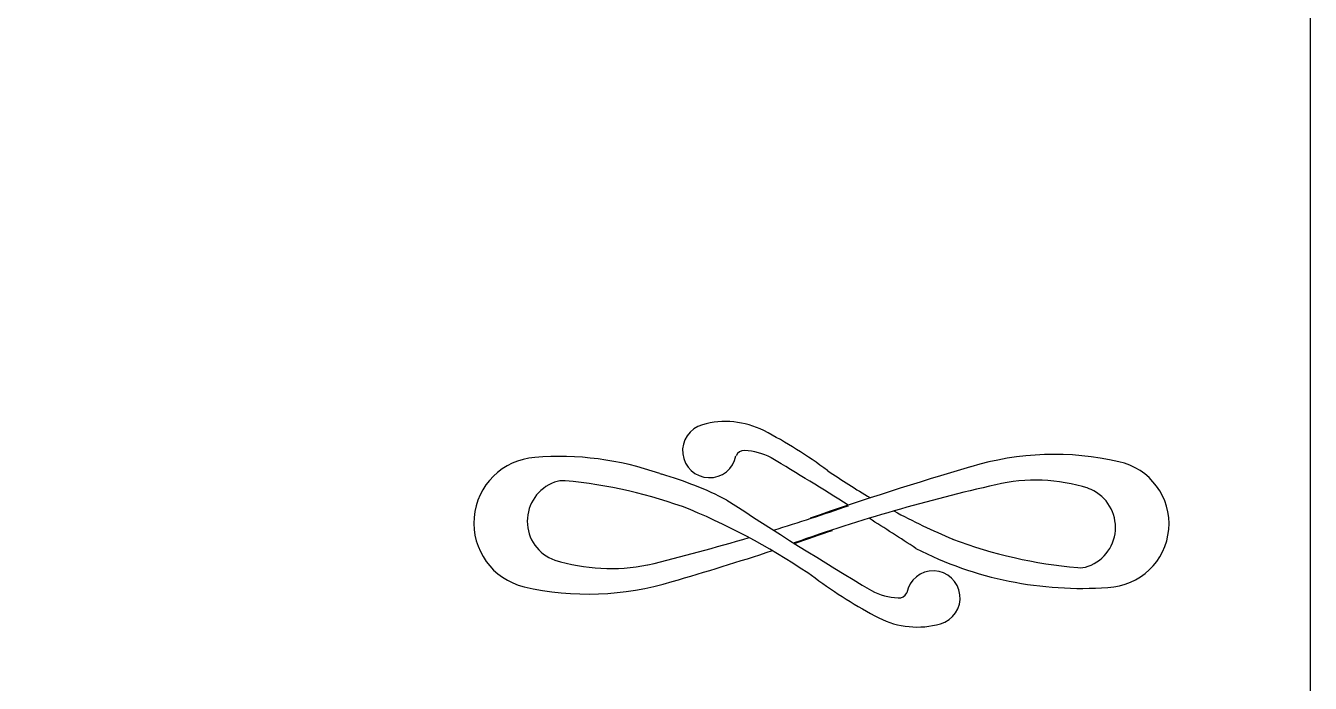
# Model space of a CAD drawing. Header units: millimetres. Extents: x -159347 to -158123, y -76894 to -75818.
# Drawn here: x -158374.9 to -158123.1, y -76334.1 to -76205.1 of the extents above; entities that cross this region are included whole.
import ezdxf

# ---------------------------------------------------------------- set-up
doc = ezdxf.new("R2010")
doc.units = ezdxf.units.MM
doc.header["$LTSCALE"] = 2
doc.header["$MEASUREMENT"] = 0
doc.layers.get('0').update_dxf_attribs({"linetype": 'CONTINUOUS'})
doc.layers.add('标注', color=7, linetype='CONTINUOUS', lineweight=25)

# ---------------------------------------------------------------- blocks, each defined once
blk = doc.blocks.new('A$C798932FE')
for centre, radius, start, end in [((20.07, 123.78), 12.46, 2.1589, 167.9548), ((62.66, 113.78), 56.21, 167.0358, 196.9736), ((20.75, 117.63), 8.12, 19.8365, 160.3354), ((-38.29, 119.03), 71.01, 332.8611, 4.2165), ((45.63, 110.06), 34.13, 162.4174, 193.1527), ((-62.45, 126.3), 91.45, 339.2104, 355.0049), ((23.86, 118.76), 4.81, 355.0049, 19.8365), ((356.65, 180.21), 352.96, 192.7532, 199.4302), ((643.59, 282.81), 661.23, 196.28707, 199.14946), ((-100.88, 145.77), 134.36, 331.8068, 337.2658), ((34.57, 90.03), 5.28, 15.3229, 259.3368), ((23.67, 86.88), 16.63, 333.1688, 15.8693), ((761.47, -394.85), 879.99, 146.82764, 147.53923), ((22.2, 83.71), 12.4, 332.12, 357.4571), ((32.97, 83.33), 1.63, 354.1058, 67.7058), ((-45.38, 123.3), 94.69, 323.4382, 332.3613), ((-100.88, 145.77), 134.36, 325.3227, 329.5706), ((-721.18, 531.07), 879.99, 326.82764, 329.0056), ((761.47, -394.85), 879.99, 147.85254, 149.0056), ((-406.99, -73.02), 448.1, 17.0999, 19.0764), ((85.67, 12.92), 94.69, 143.4382, 152.3613), ((-603.3, -146.59), 661.23, 18.46392, 19.14946), ((141.18, -9.55), 134.36, 145.3227, 157.2658), ((18.09, 52.51), 12.4, 152.12, 177.4571), ((-603.3, -146.59), 661.23, 16.28707, 18.0693), ((16.63, 49.34), 16.63, 153.1688, 195.8693), ((7.33, 52.89), 1.63, 174.1058, 247.7058), ((-406.99, -73.02), 448.1, 13.8269, 16.4583), ((5.73, 46.19), 5.28, 195.3229, 79.3368), ((78.59, 17.19), 71.01, 152.8611, 163.9383), ((102.74, 9.92), 91.45, 159.2104, 175.0049), ((-22.37, 22.45), 56.21, 347.0358, 16.9736), ((65.29, 16.91), 58.43, 160.4874, 184.8563), ((5.73, 38.16), 4.81, 338.8666, 343.9383), ((-9.23, 26.84), 38.05, 343.2184, 10.9502), ((16.43, 17.46), 4.81, 175.0049, 199.8365), ((19.55, 18.59), 8.12, 199.8365, 340.3354), ((19.9, 12.87), 12.87, 184.01, 346.3762)]:
    blk.add_arc(centre, radius, start, end)

msp = doc.modelspace()

# ---------------------------------------------------------------- linework, layer by layer
at = {"layer": '标注', "color": 7}
msp.add_lwpolyline([(-159347.41, -75818.29), (-158123.11, -75818.29), (-158123.11, -76894.12), (-159347.41, -76894.12)], close=True, dxfattribs=at)

# ---------------------------------------------------------------- block references
at = {"color": 0, "lineweight": -2, "rotation": 270}
msp.add_blockref('A$C798932FE', (-158287.04, -76282.76), dxfattribs=at)

doc.saveas('drawing.dxf')
